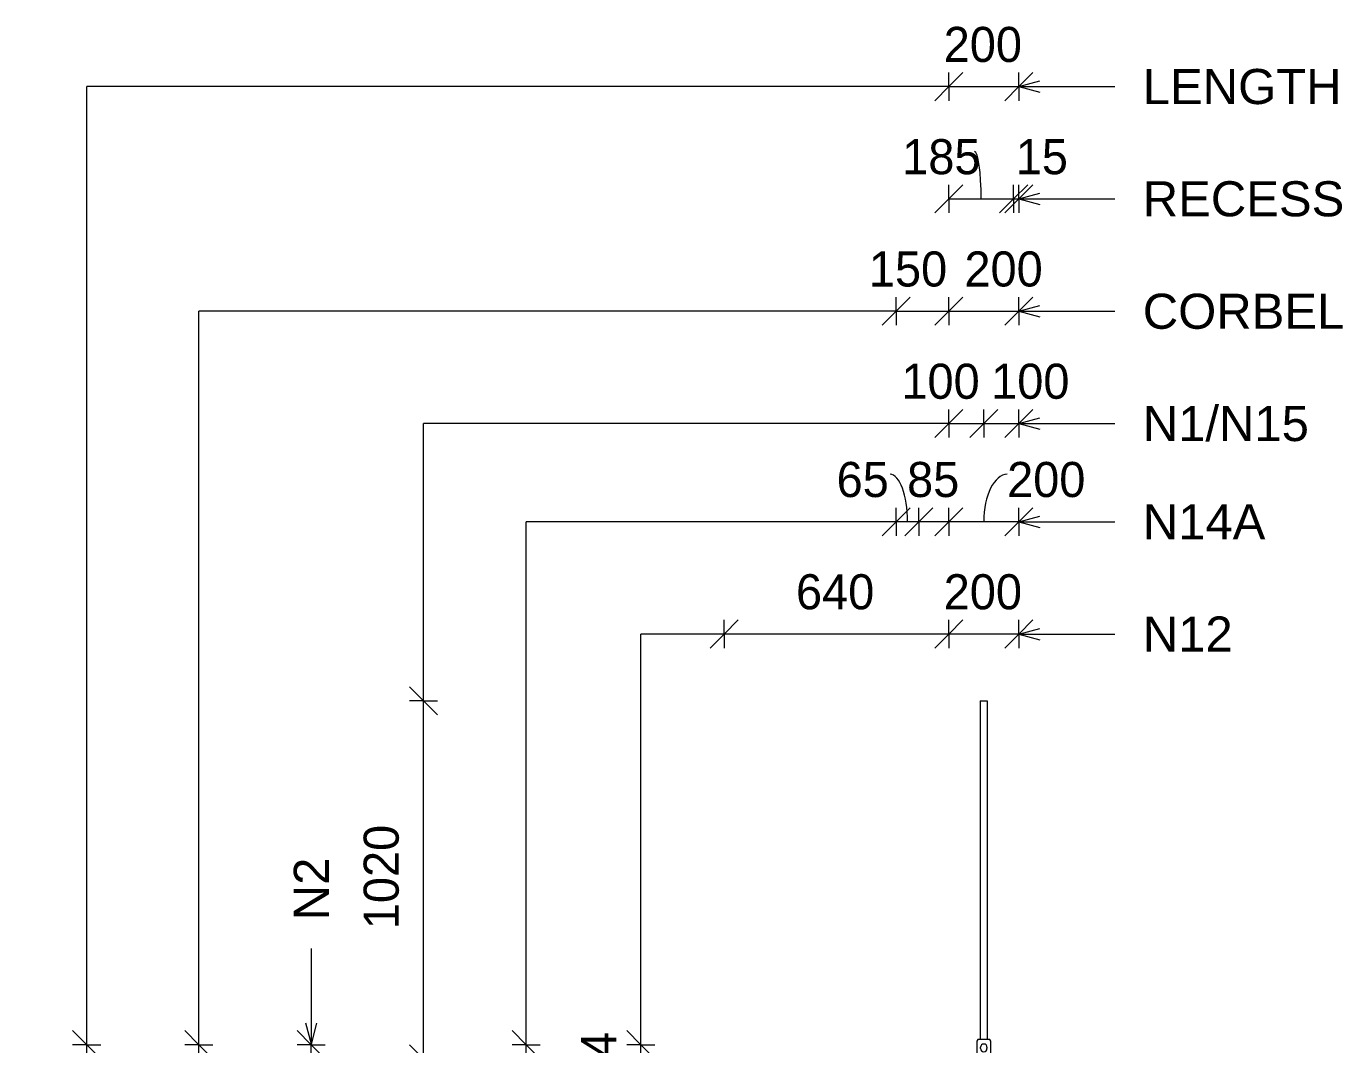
# Model space of a CAD drawing. Header units: millimetres. Extents: x -13820 to 6054, y -1835 to 21775.
# Drawn here: x -10189 to -6437, y 3700 to 6602 of the extents above; entities that cross this region are included whole.
import ezdxf

# ---------------------------------------------------------------- set-up
doc = ezdxf.new("R2010")
doc.units = ezdxf.units.MM
doc.linetypes.add('Dash', pattern=[6.36, 3.18, -3.18])
for name, color, linetype, lineweight in [('A-ANNO-DIMS', 211, 'Continuous', 9), ('A-ANNO-DIMS-40', 211, 'Continuous', 9), ('A-DETL-MBND', 5, 'Continuous', 18), ('A-GENM', 13, 'Continuous', 18), ('A-GENM-HDLN', 13, 'Dash', 18), ('G-ANNO-TEXT', 231, 'Continuous', 9), ('S-RBAR', 171, 'Continuous', 18)]:
    doc.layers.add(name, color=color, linetype=linetype, lineweight=lineweight)
doc.styles.add('Arial_1', font='arial.ttf', dxfattribs={"height": 100})
doc.styles.add('Nirmala UI Semilight_1', font='NirmalaS.ttf', dxfattribs={"height": 100})
doc.dimstyles.new('Arrow_Filled_-_2_5_NI_UI_2', dxfattribs={"dimscale": 304.8, "dimtxt": 104.736395, "dimasz": 0.262467, "dimexe": 0.131234, "dimexo": 0.0625, "dimgap": 0.131234, "dimtad": 1, "dimdec": 0, "dimzin": 0, "dimdsep": 46, "dimtxsty": 'Nirmala UI Semilight_1', "dimblk1": 'OBLIQUE', "dimblk2": 'OBLIQUE', "dimsah": 1, "dimcen": 0.09, "dimazin": 0, "dimtfac": 1, "dimtdec": 4, "dimtix": 1, "dimtmove": 1, "dimatfit": 3, "dimfxl": 0.131234, "dimfxlon": 1, "dimtvp": 1, "dimtolj": 1, "dimtzin": 0, "dimarcsym": 2})
doc.dimstyles.new('Arrow_Filled_-_2_5_NI_UI_3', dxfattribs={"dimscale": 304.8, "dimtxt": 104.736395, "dimasz": 0.262467, "dimexe": 0.131234, "dimexo": 0.0625, "dimgap": 0.131234, "dimtad": 1, "dimdec": 0, "dimzin": 0, "dimdsep": 46, "dimtxsty": 'Nirmala UI Semilight_1', "dimblk1": 'OBLIQUE', "dimblk2": 'OBLIQUE', "dimsah": 1, "dimcen": 0.09, "dimazin": 0, "dimtfac": 1, "dimtdec": 4, "dimtix": 1, "dimtmove": 0, "dimatfit": 3, "dimfxl": 0.131234, "dimfxlon": 1, "dimtvp": 1, "dimtolj": 1, "dimtzin": 0, "dimarcsym": 2})
doc.dimstyles.new('Arrow_Filled_-_2_5_NI_UI_4', dxfattribs={"dimscale": 304.8, "dimtxt": 104.736395, "dimasz": 0.262467, "dimexe": 0.131234, "dimexo": 0.0625, "dimgap": 0.131234, "dimtad": 1, "dimdec": 0, "dimzin": 0, "dimdsep": 46, "dimtxsty": 'Nirmala UI Semilight_1', "dimblk1": 'OBLIQUE', "dimblk2": 'OBLIQUE', "dimsah": 1, "dimcen": 0.09, "dimazin": 0, "dimtfac": 1, "dimtdec": 4, "dimtix": 1, "dimtmove": 2, "dimatfit": 3, "dimfxl": 0.131234, "dimfxlon": 1, "dimtvp": 1, "dimtolj": 1, "dimtzin": 0, "dimarcsym": 2})

# ---------------------------------------------------------------- blocks, each defined once
blk = doc.blocks.new('RR spread anchor face based - RR-SA-3_0-200-1726827-Elevation Right Copy 1 Copy 1')
at = {"layer": 'A-GENM'}
for p, q in [((20347.1, 3715), (20344.6, 3710)), ((20382.1, 3715), (20347.1, 3715)), ((20384.6, 3710), (20382.1, 3715)), ((20344.6, 3710), (20344.6, 3660.7)), ((20355.6, 3688.7), (20355.6, 3692.7)), ((20373.6, 3692.7), (20373.6, 3688.7)), ((20384.6, 3660), (20384.6, 3710))]:
    blk.add_line(p, q, dxfattribs=at)
for centre, start, end in [((20364.6, 3692.7), 0, 180), ((20364.6, 3688.7), 180, 0)]:
    blk.add_arc(centre, 9, start, end, dxfattribs=at)
at = {"layer": 'A-GENM-HDLN'}
for p, q in [((20344.6, 3660.3), (20344.6, 3630)), ((20384.6, 3630), (20384.6, 3660)), ((20344.6, 3622), (20344.6, 3540)), ((20355.6, 3630), (20355.6, 3631.9)), ((20373.6, 3631.9), (20373.6, 3630)), ((20384.6, 3540), (20384.6, 3622)), ((20344.6, 3540), (20364.6, 3540)), ((20344.6, 3540), (20344.6, 3515)), ((20344.6, 3540), (20384.6, 3540)), ((20364.6, 3515), (20364.6, 3540)), ((20364.6, 3540), (20384.6, 3540)), ((20384.6, 3540), (20384.6, 3515)), ((20364.6, 3515), (20344.6, 3515)), ((20384.6, 3515), (20364.6, 3515))]:
    blk.add_line(p, q, dxfattribs=at)
for centre, start, end in [((20364.6, 3631.9), 0, 180), ((20364.6, 3627.9), 225, 315)]:
    blk.add_arc(centre, 9, start, end, dxfattribs=at)
blk = doc.blocks.new('DIMBLOCK31-Elevation Right Copy 1 Copy 1')
at = {"layer": 'A-ANNO-DIMS-40'}
for p, q in [((-7559.7, 4870.4), (-7519.7, 4910.4)), ((-7559.7, 4870.4), (-7559.7, 4910.4)), ((-7359.7, 4870.4), (-7319.7, 4910.4)), ((-7359.7, 4870.4), (-7359.7, 4910.4)), ((-7559.7, 4870.4), (-7599.7, 4830.4)), ((-7359.7, 4870.4), (-7559.7, 4870.4)), ((-7559.7, 4870.4), (-7559.7, 4830.4)), ((-7359.7, 4870.4), (-7399.7, 4830.4)), ((-7359.7, 4870.4), (-7359.7, 4830.4))]:
    blk.add_line(p, q, dxfattribs=at)
at = {"layer": 'A-ANNO-DIMS-40', "color": 0, "insert": (-7574, 5040.8), "char_height": 100, "width": 274.219, "attachment_point": 1, "line_spacing_factor": 1.142579, "style": 'Nirmala UI Semilight_1'}
blk.add_mtext('200', dxfattribs=at)
blk = doc.blocks.new('_Oblique')
at = {"color": 0, "linetype": 'ByBlock', "lineweight": -2}
blk.add_line((-0.5, -0.5), (0.5, 0.5), dxfattribs=at)
blk = doc.blocks.new('DIMBLOCK32-Elevation Right Copy 1 Copy 1')
at = {"layer": 'A-ANNO-DIMS-40'}
for p, q in [((-8200.1, 4870.4), (-8160.1, 4910.4)), ((-8200.1, 4870.4), (-8200.1, 4910.4)), ((-7559.7, 4870.4), (-7519.7, 4910.4)), ((-7559.7, 4870.4), (-7559.7, 4910.4)), ((-8200.1, 4870.4), (-8240.1, 4830.4)), ((-7559.7, 4870.4), (-8200.1, 4870.4)), ((-8200.1, 4870.4), (-8200.1, 4830.4)), ((-7559.7, 4870.4), (-7599.7, 4830.4)), ((-7559.7, 4870.4), (-7559.7, 4830.4))]:
    blk.add_line(p, q, dxfattribs=at)
at = {"layer": 'A-ANNO-DIMS-40', "color": 0, "insert": (-7995.1, 5040.8), "char_height": 100, "width": 276.504, "attachment_point": 1, "line_spacing_factor": 1.142579, "style": 'Nirmala UI Semilight_1'}
blk.add_mtext('640', dxfattribs=at)
blk = doc.blocks.new('DIMBLOCK33-Elevation Right Copy 1 Copy 1')
at = {"layer": 'A-ANNO-DIMS-40'}
for p, q in [((-8437, 3700), (-8477, 3740)), ((-8437, 3700), (-8477, 3700)), ((-8437, 3626), (-8437, 3700)), ((-8437, 3700), (-8397, 3660)), ((-8437, 3700), (-8397, 3700)), ((-8437, 3626), (-8477, 3666)), ((-8437, 3626), (-8477, 3626)), ((-8437, 3626), (-8397, 3586)), ((-8437, 3626), (-8397, 3626))]:
    blk.add_line(p, q, dxfattribs=at)
at = {"layer": 'A-ANNO-DIMS-40', "color": 0, "insert": (-8607.5, 3587.8), "char_height": 100, "width": 180.527, "attachment_point": 1, "rotation": 90, "line_spacing_factor": 1.142579, "style": 'Nirmala UI Semilight_1'}
blk.add_mtext('74', dxfattribs=at)
blk = doc.blocks.new('DIMBLOCK36-Elevation Right Copy 1 Copy 1')
at = {"layer": 'A-ANNO-DIMS-40'}
for p, q in [((-9057, 4680), (-9097, 4720)), ((-9057, 4680), (-9097, 4680)), ((-9057, 3660), (-9057, 4680)), ((-9057, 4680), (-9017, 4640)), ((-9057, 4680), (-9017, 4680)), ((-9057, 3660), (-9097, 3700)), ((-9057, 3660), (-9097, 3660)), ((-9057, 3660), (-9017, 3620)), ((-9057, 3660), (-9017, 3660))]:
    blk.add_line(p, q, dxfattribs=at)
at = {"layer": 'A-ANNO-DIMS-40', "color": 0, "insert": (-9227.5, 4029.1), "char_height": 100, "width": 338.203, "attachment_point": 1, "rotation": 90, "line_spacing_factor": 1.142579, "style": 'Nirmala UI Semilight_1'}
blk.add_mtext('1020', dxfattribs=at)
blk = doc.blocks.new('DIMBLOCK37-Elevation Right Copy 1 Copy 1')
at = {"layer": 'A-ANNO-DIMS-40'}
for p, q in [((-7559.7, 5470.4), (-7519.7, 5510.4)), ((-7559.7, 5470.4), (-7559.7, 5510.4)), ((-7459.7, 5470.4), (-7419.7, 5510.4)), ((-7459.7, 5470.4), (-7459.7, 5510.4)), ((-7559.7, 5470.4), (-7599.7, 5430.4)), ((-7559.7, 5470.4), (-7459.7, 5470.4)), ((-7559.7, 5470.4), (-7559.7, 5430.4)), ((-7459.7, 5470.4), (-7499.7, 5430.4)), ((-7459.7, 5470.4), (-7459.7, 5430.4))]:
    blk.add_line(p, q, dxfattribs=at)
at = {"layer": 'A-ANNO-DIMS-40', "color": 0, "insert": (-7694.6, 5640.8), "char_height": 100, "width": 246.797, "attachment_point": 1, "line_spacing_factor": 1.142579, "style": 'Nirmala UI Semilight_1'}
blk.add_mtext('100', dxfattribs=at)
blk = doc.blocks.new('DIMBLOCK38-Elevation Right Copy 1 Copy 1')
at = {"layer": 'A-ANNO-DIMS-40'}
for p, q in [((-7459.7, 5470.4), (-7419.7, 5510.4)), ((-7459.7, 5470.4), (-7459.7, 5510.4)), ((-7359.7, 5470.4), (-7319.7, 5510.4)), ((-7359.7, 5470.4), (-7359.7, 5510.4)), ((-7459.7, 5470.4), (-7499.7, 5430.4)), ((-7459.7, 5470.4), (-7359.7, 5470.4)), ((-7459.7, 5470.4), (-7459.7, 5430.4)), ((-7359.7, 5470.4), (-7399.7, 5430.4)), ((-7359.7, 5470.4), (-7359.7, 5430.4))]:
    blk.add_line(p, q, dxfattribs=at)
at = {"layer": 'A-ANNO-DIMS-40', "color": 0, "insert": (-7438.7, 5640.8), "char_height": 100, "width": 246.797, "attachment_point": 1, "line_spacing_factor": 1.142579, "style": 'Nirmala UI Semilight_1'}
blk.add_mtext('100', dxfattribs=at)
blk = doc.blocks.new('DIMBLOCK39-Elevation Right Copy 1 Copy 1')
at = {"layer": 'A-ANNO-DIMS-40'}
for p, q in [((-7709.7, 5790.4), (-7669.7, 5830.4)), ((-7709.7, 5790.4), (-7709.7, 5830.4)), ((-7559.7, 5790.4), (-7519.7, 5830.4)), ((-7559.7, 5790.4), (-7559.7, 5830.4)), ((-7709.7, 5790.4), (-7749.7, 5750.4)), ((-7709.7, 5790.4), (-7559.7, 5790.4)), ((-7709.7, 5790.4), (-7709.7, 5750.4)), ((-7559.7, 5790.4), (-7599.7, 5750.4)), ((-7559.7, 5790.4), (-7559.7, 5750.4))]:
    blk.add_line(p, q, dxfattribs=at)
at = {"layer": 'A-ANNO-DIMS-40', "color": 0, "insert": (-7787.3, 5960.8), "char_height": 100, "width": 246.797, "attachment_point": 1, "line_spacing_factor": 1.142579, "style": 'Nirmala UI Semilight_1'}
blk.add_mtext('150', dxfattribs=at)
blk = doc.blocks.new('DIMBLOCK40-Elevation Right Copy 1 Copy 1')
at = {"layer": 'A-ANNO-DIMS-40'}
for p, q in [((-7559.7, 5790.4), (-7519.7, 5830.4)), ((-7559.7, 5790.4), (-7559.7, 5830.4)), ((-7359.7, 5790.4), (-7319.7, 5830.4)), ((-7359.7, 5790.4), (-7359.7, 5830.4)), ((-7559.7, 5790.4), (-7599.7, 5750.4)), ((-7559.7, 5790.4), (-7359.7, 5790.4)), ((-7559.7, 5790.4), (-7559.7, 5750.4)), ((-7359.7, 5790.4), (-7399.7, 5750.4)), ((-7359.7, 5790.4), (-7359.7, 5750.4))]:
    blk.add_line(p, q, dxfattribs=at)
at = {"layer": 'A-ANNO-DIMS-40', "color": 0, "insert": (-7514.9, 5960.8), "char_height": 100, "width": 274.219, "attachment_point": 1, "line_spacing_factor": 1.142579, "style": 'Nirmala UI Semilight_1'}
blk.add_mtext('200', dxfattribs=at)
blk = doc.blocks.new('DIMBLOCK45-Elevation Right Copy 1 Copy 1')
at = {"layer": 'A-ANNO-DIMS-40'}
for p, q in [((-9377, 3700), (-9417, 3740)), ((-9377, 3700), (-9417, 3700)), ((-9377, 2997), (-9377, 3700)), ((-9377, 3700), (-9337, 3660)), ((-9377, 3700), (-9337, 3700)), ((-9377, 2997), (-9417, 3037)), ((-9377, 2997), (-9417, 2997)), ((-9377, 2997), (-9337, 2957)), ((-9377, 2997), (-9337, 2997))]:
    blk.add_line(p, q, dxfattribs=at)
at = {"layer": 'A-ANNO-DIMS-40', "color": 0, "insert": (-9547.5, 3236.1), "char_height": 100, "width": 269.649, "attachment_point": 1, "rotation": 90, "line_spacing_factor": 1.142579, "style": 'Nirmala UI Semilight_1'}
blk.add_mtext('703', dxfattribs=at)
blk = doc.blocks.new('DIMBLOCK48-Elevation Right Copy 1 Copy 1')
at = {"layer": 'A-ANNO-DIMS-40'}
for p, q in [((-9697, 3700), (-9737, 3740)), ((-9697, 3700), (-9737, 3700)), ((-9697, 1040), (-9697, 3700)), ((-9697, 3700), (-9657, 3660)), ((-9697, 3700), (-9657, 3700)), ((-9697, 1040), (-9737, 1080)), ((-9697, 1040), (-9737, 1040)), ((-9697, 1040), (-9657, 1000)), ((-9697, 1040), (-9657, 1040))]:
    blk.add_line(p, q, dxfattribs=at)
at = {"layer": 'A-ANNO-DIMS-40', "color": 0, "insert": (-9867.5, 2217.7), "char_height": 100, "width": 365.625, "attachment_point": 1, "rotation": 90, "line_spacing_factor": 1.142579, "style": 'Nirmala UI Semilight_1'}
blk.add_mtext('2660', dxfattribs=at)
blk = doc.blocks.new('DIMBLOCK49-Elevation Right Copy 1 Copy 1')
at = {"layer": 'A-ANNO-DIMS-40'}
for p, q in [((-7559.7, 6110.4), (-7519.7, 6150.4)), ((-7559.7, 6110.4), (-7559.7, 6150.4)), ((-7374.7, 6110.4), (-7334.7, 6150.4)), ((-7374.7, 6110.4), (-7374.7, 6150.4)), ((-7559.7, 6110.4), (-7599.7, 6070.4)), ((-7559.7, 6110.4), (-7374.7, 6110.4)), ((-7559.7, 6110.4), (-7559.7, 6070.4)), ((-7374.7, 6110.4), (-7414.7, 6070.4)), ((-7374.7, 6110.4), (-7374.7, 6070.4))]:
    blk.add_line(p, q, dxfattribs=at)
blk.add_ellipse((-7486.7, 6110.4), major_axis=(0, 135.2), ratio=0.144012, start_param=4.712389, end_param=6.283185, dxfattribs=at)
at = {"layer": 'A-ANNO-DIMS-40', "color": 0, "insert": (-7692.3, 6280.8), "char_height": 100, "width": 246.797, "attachment_point": 1, "line_spacing_factor": 1.142579, "style": 'Nirmala UI Semilight_1'}
blk.add_mtext('185', dxfattribs=at)
blk = doc.blocks.new('DIMBLOCK50-Elevation Right Copy 1 Copy 1')
at = {"layer": 'A-ANNO-DIMS-40'}
for p, q in [((-7374.7, 6110.4), (-7334.7, 6150.4)), ((-7374.7, 6110.4), (-7374.7, 6150.4)), ((-7359.7, 6110.4), (-7319.7, 6150.4)), ((-7359.7, 6110.4), (-7359.7, 6150.4)), ((-7374.7, 6110.4), (-7414.7, 6070.4)), ((-7359.7, 6110.4), (-7399.7, 6070.4)), ((-7374.7, 6110.4), (-7359.7, 6110.4)), ((-7374.7, 6110.4), (-7374.7, 6070.4)), ((-7359.7, 6110.4), (-7359.7, 6070.4))]:
    blk.add_line(p, q, dxfattribs=at)
at = {"layer": 'A-ANNO-DIMS-40', "color": 0, "insert": (-7368.7, 6280.8), "char_height": 100, "width": 155.391, "attachment_point": 1, "line_spacing_factor": 1.142579, "style": 'Nirmala UI Semilight_1'}
blk.add_mtext('15', dxfattribs=at)
blk = doc.blocks.new('DIMBLOCK51-Elevation Right Copy 1 Copy 1')
at = {"layer": 'A-ANNO-DIMS-40'}
for p, q in [((-7559.7, 6430.4), (-7519.7, 6470.4)), ((-7559.7, 6430.4), (-7559.7, 6470.4)), ((-7359.7, 6430.4), (-7319.7, 6470.4)), ((-7359.7, 6430.4), (-7359.7, 6470.4)), ((-7559.7, 6430.4), (-7599.7, 6390.4)), ((-7559.7, 6430.4), (-7359.7, 6430.4)), ((-7559.7, 6430.4), (-7559.7, 6390.4)), ((-7359.7, 6430.4), (-7399.7, 6390.4)), ((-7359.7, 6430.4), (-7359.7, 6390.4))]:
    blk.add_line(p, q, dxfattribs=at)
at = {"layer": 'A-ANNO-DIMS-40', "color": 0, "insert": (-7574, 6600.8), "char_height": 100, "width": 274.219, "attachment_point": 1, "line_spacing_factor": 1.142579, "style": 'Nirmala UI Semilight_1'}
blk.add_mtext('200', dxfattribs=at)
blk = doc.blocks.new('DIMBLOCK52-Elevation Right Copy 1 Copy 1')
at = {"layer": 'A-ANNO-DIMS-40'}
for p, q in [((-10017, 3700), (-10057, 3740)), ((-10017, 3700), (-10057, 3700)), ((-10017, -1395), (-10017, 3700)), ((-10017, 3700), (-9977, 3660)), ((-10017, 3700), (-9977, 3700)), ((-10017, -1395), (-10057, -1355)), ((-10017, -1395), (-10057, -1395)), ((-10017, -1395), (-9977, -1435)), ((-10017, -1395), (-9977, -1395))]:
    blk.add_line(p, q, dxfattribs=at)
at = {"layer": 'A-ANNO-DIMS-40', "color": 0, "insert": (-10187.5, 1000.2), "char_height": 100, "width": 365.625, "attachment_point": 1, "rotation": 90, "line_spacing_factor": 1.142579, "style": 'Nirmala UI Semilight_1'}
blk.add_mtext('5095', dxfattribs=at)
blk = doc.blocks.new('DIMBLOCK53-Elevation Right Copy 1 Copy 1')
at = {"layer": 'A-ANNO-DIMS-40'}
for p, q in [((-7559.7, 5190.4), (-7519.7, 5230.4)), ((-7559.7, 5190.4), (-7559.7, 5230.4)), ((-7359.7, 5190.4), (-7319.7, 5230.4)), ((-7359.7, 5190.4), (-7359.7, 5230.4)), ((-7559.7, 5190.4), (-7599.7, 5150.4)), ((-7359.7, 5190.4), (-7559.7, 5190.4)), ((-7559.7, 5190.4), (-7559.7, 5150.4)), ((-7359.7, 5190.4), (-7399.7, 5150.4)), ((-7359.7, 5190.4), (-7359.7, 5150.4))]:
    blk.add_line(p, q, dxfattribs=at)
blk.add_ellipse((-7393.3, 5190.4), major_axis=(0, 135.2), ratio=0.491167, start_param=0, end_param=1.570796, dxfattribs=at)
at = {"layer": 'A-ANNO-DIMS-40', "color": 0, "insert": (-7393.3, 5360.8), "char_height": 100, "width": 274.219, "attachment_point": 1, "line_spacing_factor": 1.142579, "style": 'Nirmala UI Semilight_1'}
blk.add_mtext('200', dxfattribs=at)
blk = doc.blocks.new('DIMBLOCK54-Elevation Right Copy 1 Copy 1')
at = {"layer": 'A-ANNO-DIMS-40'}
for p, q in [((-7644.7, 5190.4), (-7604.7, 5230.4)), ((-7644.7, 5190.4), (-7644.7, 5230.4)), ((-7559.7, 5190.4), (-7519.7, 5230.4)), ((-7559.7, 5190.4), (-7559.7, 5230.4)), ((-7644.7, 5190.4), (-7684.7, 5150.4)), ((-7559.7, 5190.4), (-7644.7, 5190.4)), ((-7644.7, 5190.4), (-7644.7, 5150.4)), ((-7559.7, 5190.4), (-7599.7, 5150.4)), ((-7559.7, 5190.4), (-7559.7, 5150.4))]:
    blk.add_line(p, q, dxfattribs=at)
at = {"layer": 'A-ANNO-DIMS-40', "color": 0, "insert": (-7678.4, 5360.8), "char_height": 100, "width": 182.813, "attachment_point": 1, "line_spacing_factor": 1.142579, "style": 'Nirmala UI Semilight_1'}
blk.add_mtext('85', dxfattribs=at)
blk = doc.blocks.new('DIMBLOCK55-Elevation Right Copy 1 Copy 1')
at = {"layer": 'A-ANNO-DIMS-40'}
for p, q in [((-7709.7, 5190.4), (-7669.7, 5230.4)), ((-7709.7, 5190.4), (-7709.7, 5230.4)), ((-7644.7, 5190.4), (-7604.7, 5230.4)), ((-7644.7, 5190.4), (-7644.7, 5230.4)), ((-7709.7, 5190.4), (-7749.7, 5150.4)), ((-7644.7, 5190.4), (-7709.7, 5190.4)), ((-7709.7, 5190.4), (-7709.7, 5150.4)), ((-7644.7, 5190.4), (-7684.7, 5150.4)), ((-7644.7, 5190.4), (-7644.7, 5150.4))]:
    blk.add_line(p, q, dxfattribs=at)
blk.add_ellipse((-7727, 5190.4), major_axis=(0, 135.2), ratio=0.368179, start_param=4.712389, end_param=6.283185, dxfattribs=at)
at = {"layer": 'A-ANNO-DIMS-40', "color": 0, "insert": (-7879.3, 5360.8), "char_height": 100, "width": 182.813, "attachment_point": 1, "line_spacing_factor": 1.142579, "style": 'Nirmala UI Semilight_1'}
blk.add_mtext('65', dxfattribs=at)
blk = doc.blocks.new('DIMBLOCK58-Elevation Right Copy 1 Copy 1')
at = {"layer": 'A-ANNO-DIMS-40'}
for p, q in [((-8764.5, 3700), (-8804.5, 3740)), ((-8764.5, 3700), (-8804.5, 3700)), ((-8764.5, 1225), (-8764.5, 3700)), ((-8764.5, 3700), (-8724.5, 3660)), ((-8764.5, 3700), (-8724.5, 3700)), ((-8764.5, 1225), (-8804.5, 1265)), ((-8764.5, 1225), (-8804.5, 1225)), ((-8764.5, 1225), (-8724.5, 1185)), ((-8764.5, 1225), (-8724.5, 1225))]:
    blk.add_line(p, q, dxfattribs=at)
at = {"layer": 'A-ANNO-DIMS-40', "color": 0, "insert": (-8935, 2311.1), "char_height": 100, "width": 363.34, "attachment_point": 1, "rotation": 90, "line_spacing_factor": 1.142579, "style": 'Nirmala UI Semilight_1'}
blk.add_mtext('2475', dxfattribs=at)

msp = doc.modelspace()

# ---------------------------------------------------------------- linework, layer by layer
at = {"layer": 'A-DETL-MBND'}
for p, q in [((-10017, 3700), (-10017, 6430.4)), ((-7559.7, 6430.4), (-10017, 6430.4)), ((-9697, 3700), (-9697, 5790.4)), ((-7709.7, 5790.4), (-9697, 5790.4)), ((-9057, 4680), (-9057, 5470.4)), ((-7559.7, 5470.4), (-9057, 5470.4)), ((-8764.5, 3700), (-8764.5, 5190.4)), ((-7709.7, 5190.4), (-8764.5, 5190.4)), ((-8437, 3700), (-8437, 4870.4)), ((-8200.1, 4870.4), (-8437, 4870.4))]:
    msp.add_line(p, q, dxfattribs=at)
at = {"layer": 'G-ANNO-TEXT', "color": 10}
for p, q in [((-7359.9, 6430.8), (-7299.9, 6446.9)), ((-7359.9, 6430.8), (-7299.9, 6414.7)), ((-7359.9, 6430.8), (-7086.6, 6430.8)), ((-7359.9, 6110.8), (-7299.9, 6126.9)), ((-7359.9, 6110.8), (-7299.9, 6094.7)), ((-7359.9, 6110.8), (-7086.6, 6110.8)), ((-7359.9, 5790.3), (-7299.9, 5806.3)), ((-7359.9, 5790.3), (-7299.9, 5774.2)), ((-7359.9, 5790.3), (-7086.6, 5790.3)), ((-7359.9, 5470.3), (-7299.9, 5486.3)), ((-7359.9, 5470.3), (-7299.9, 5454.2)), ((-7359.9, 5470.3), (-7086.6, 5470.3)), ((-7359.9, 5190.3), (-7299.9, 5206.3)), ((-7359.9, 5190.3), (-7299.9, 5174.2)), ((-7359.9, 5190.3), (-7086.6, 5190.3)), ((-7359.9, 4870.3), (-7299.9, 4886.3)), ((-7359.9, 4870.3), (-7299.9, 4854.2)), ((-7359.9, 4870.3), (-7086.6, 4870.3)), ((-9376.6, 3701.2), (-9376.6, 3974.5)), ((-9376.6, 3701.2), (-9392.7, 3761.2)), ((-9376.6, 3701.2), (-9360.5, 3761.2))]:
    msp.add_line(p, q, dxfattribs=at)
at = {"layer": 'S-RBAR'}
for p, q in [((-7469.7, 4680), (-7469.7, 3715)), ((-7469.7, 4680), (-7449.7, 4680)), ((-7449.7, 4680), (-7449.7, 3715))]:
    msp.add_line(p, q, dxfattribs=at)

# ---------------------------------------------------------------- block references
at = {"layer": 'A-GENM-HDLN'}
msp.add_blockref('RR spread anchor face based - RR-SA-3_0-200-1726827-Elevation Right Copy 1 Copy 1', (-27824.3, 0), dxfattribs=at)

# ---------------------------------------------------------------- texts
at = {"layer": 'G-ANNO-TEXT', "color": 7, "char_height": 100, "attachment_point": 1, "style": 'Arial_1'}
for s, insert, width in [('LENGTH', (-7006.6, 6480.8), 686.244), ('RECESS', (-7006.6, 6160.8), 692.658), ('CORBEL', (-7006.6, 5840.3), 692.658), ('N1/N15', (-7006.6, 5520.3), 570.802), ('N14A', (-7006.6, 5240.3), 420.084), ('N12', (-7006.6, 4920.3), 307.848)]:
    msp.add_mtext(s, dxfattribs=dict(at, insert=insert, width=width))
at = {"layer": 'G-ANNO-TEXT', "color": 7, "insert": (-9426.6, 4054.5), "char_height": 100, "width": 214.852, "attachment_point": 1, "rotation": 90, "style": 'Arial_1'}
msp.add_mtext('N2', dxfattribs=at)

# ---------------------------------------------------------------- dimensions: what is measured, and where the dimension line sits
at = {"layer": 'A-ANNO-DIMS'}
for base, p1, p2, override, picture, middle in [((-7359.7, 6430.4), (-7559.7, 6390.4), (-7359.7, 6390.4), {"dimpost": '<>', "dimfxl": 200}, 'DIMBLOCK51-Elevation Right Copy 1 Copy 1', (-7459.7, 6522)), ((-7644.7, 5190.4), (-7559.7, 5150.4), (-7644.7, 5150.4), {"dimpost": '<>', "dimfxl": 85}, 'DIMBLOCK54-Elevation Right Copy 1 Copy 1', (-7602.2, 5282)), ((-8200.1, 4870.4), (-7559.7, 4830.4), (-8200.1, 4830.4), {"dimpost": '<>', "dimfxl": 640.356574}, 'DIMBLOCK32-Elevation Right Copy 1 Copy 1', (-7879.9, 4962.1)), ((-7559.7, 4870.4), (-7359.7, 4830.4), (-7559.7, 4830.4), {"dimpost": '<>', "dimfxl": 200}, 'DIMBLOCK31-Elevation Right Copy 1 Copy 1', (-7459.7, 4962))]:
    dim = msp.add_linear_dim(base=base, p1=p1, p2=p2, dimstyle='Arrow_Filled_-_2_5_NI_UI_3', override=override, dxfattribs=at)
    dim.commit()
    dim.dimension.update_dxf_attribs({"geometry": picture, "text_midpoint": middle})
for base, p1, p2, dimstyle, override, picture, middle in [((-7374.7, 6110.4), (-7559.7, 6070.4), (-7374.7, 6070.4), 'Arrow_Filled_-_2_5_NI_UI_2', {"dimpost": '<>', "dimfxl": 185.039063}, 'DIMBLOCK49-Elevation Right Copy 1 Copy 1', (-7568.9, 6214.2)), ((-7359.7, 6110.4), (-7374.7, 6070.4), (-7359.7, 6070.4), 'Arrow_Filled_-_2_5_NI_UI_4', {"dimpost": '<>', "dimfxl": 14.960937}, 'DIMBLOCK50-Elevation Right Copy 1 Copy 1', (-7291, 6214.2)), ((-7559.7, 5790.4), (-7709.7, 5750.4), (-7559.7, 5750.4), 'Arrow_Filled_-_2_5_NI_UI_4', {"dimpost": '<>', "dimfxl": 150}, 'DIMBLOCK39-Elevation Right Copy 1 Copy 1', (-7663.9, 5894.2)), ((-7359.7, 5790.4), (-7559.7, 5750.4), (-7359.7, 5750.4), 'Arrow_Filled_-_2_5_NI_UI_4', {"dimpost": '<>', "dimfxl": 200}, 'DIMBLOCK40-Elevation Right Copy 1 Copy 1', (-7377.8, 5894.2)), ((-7459.7, 5470.4), (-7559.7, 5430.4), (-7459.7, 5430.4), 'Arrow_Filled_-_2_5_NI_UI_4', {"dimpost": '<>', "dimfxl": 100}, 'DIMBLOCK37-Elevation Right Copy 1 Copy 1', (-7571.2, 5574.2)), ((-7359.7, 5470.4), (-7459.7, 5430.4), (-7359.7, 5430.4), 'Arrow_Filled_-_2_5_NI_UI_4', {"dimpost": '<>', "dimfxl": 100}, 'DIMBLOCK38-Elevation Right Copy 1 Copy 1', (-7315.3, 5574.2)), ((-7709.7, 5190.4), (-7644.7, 5150.4), (-7709.7, 5150.4), 'Arrow_Filled_-_2_5_NI_UI_2', {"dimpost": '<>', "dimfxl": 65}, 'DIMBLOCK55-Elevation Right Copy 1 Copy 1', (-7787.9, 5294.2)), ((-7559.7, 5190.4), (-7359.7, 5150.4), (-7559.7, 5150.4), 'Arrow_Filled_-_2_5_NI_UI_2', {"dimpost": '<>', "dimfxl": 200}, 'DIMBLOCK53-Elevation Right Copy 1 Copy 1', (-7256.2, 5294.2))]:
    dim = msp.add_linear_dim(base=base, p1=p1, p2=p2, dimstyle=dimstyle, override=override, dxfattribs=at)
    dim.commit()
    dim.dimension.update_dxf_attribs({"geometry": picture, "text_midpoint": middle, "dimtype": 160})
for base, p1, p2, override, picture, middle in [((-9057, 4680), (-9017, 3660), (-9017, 4680), {"dimpost": '<>', "dimfxl": 1020}, 'DIMBLOCK36-Elevation Right Copy 1 Copy 1', (-9149, 4170)), ((-8437, 3700), (-8397, 3626), (-8397, 3700), {"dimpost": '<>', "dimfxl": 74}, 'DIMBLOCK33-Elevation Right Copy 1 Copy 1', (-8527, 3663)), ((-10017, 3700), (-9977, -1395), (-9977, 3700), {"dimpost": '<>', "dimfxl": 5095}, 'DIMBLOCK52-Elevation Right Copy 1 Copy 1', (-10108.8, 1152.5)), ((-9697, 3700), (-9657, 1040), (-9657, 3700), {"dimpost": '<>', "dimfxl": 2660}, 'DIMBLOCK48-Elevation Right Copy 1 Copy 1', (-9788.8, 2370)), ((-9377, 3700), (-9337, 2997), (-9337, 3700), {"dimpost": '<>', "dimfxl": 703}, 'DIMBLOCK45-Elevation Right Copy 1 Copy 1', (-9468.8, 3348.5)), ((-8764.5, 3700), (-8724.5, 1225), (-8724.5, 3700), {"dimpost": '<>', "dimfxl": 2475}, 'DIMBLOCK58-Elevation Right Copy 1 Copy 1', (-8856.2, 2462.5))]:
    dim = msp.add_linear_dim(base=base, p1=p1, p2=p2, angle=90, dimstyle='Arrow_Filled_-_2_5_NI_UI_3', override=override, dxfattribs=at)
    dim.commit()
    dim.dimension.update_dxf_attribs({"geometry": picture, "text_midpoint": middle})

doc.saveas('drawing.dxf')
